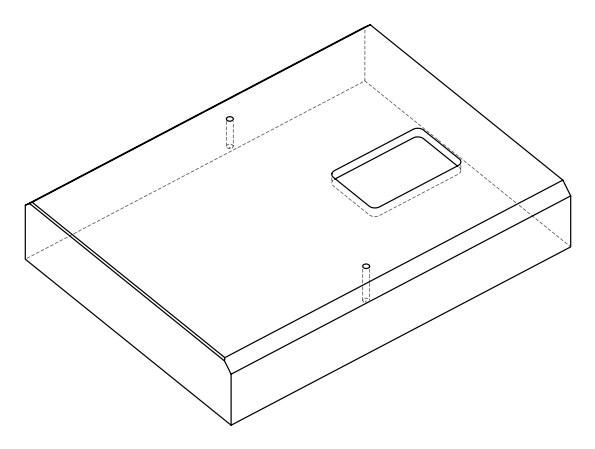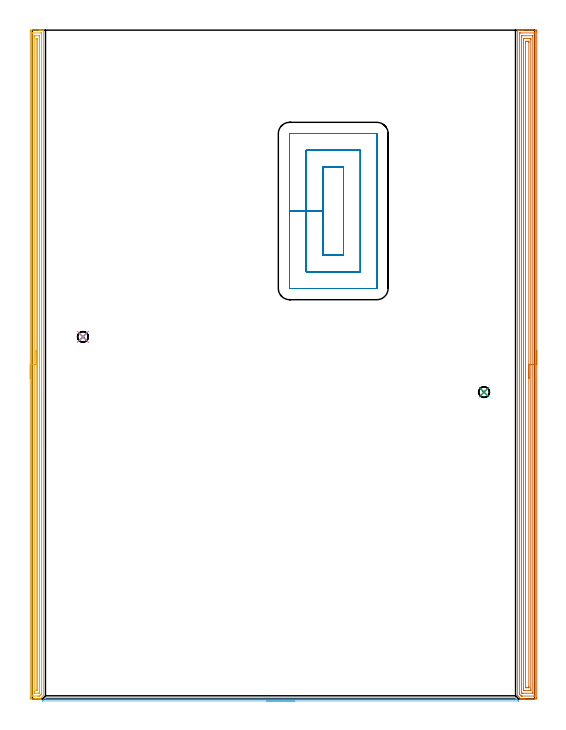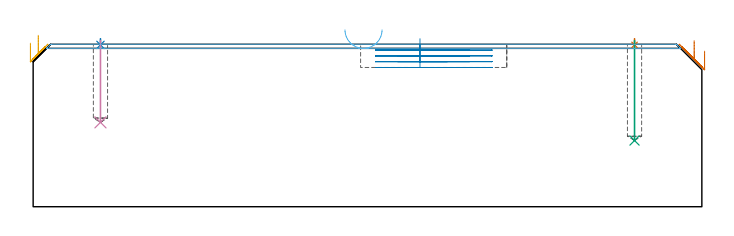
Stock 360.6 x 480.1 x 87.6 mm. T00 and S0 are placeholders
(PLAN: 8 operations, 3 tool changes, 45 min)
(1 SPOT_DRILL | STEP1POCKET | NXT0321_9005460120000 | 0.03 min | 0 mm3)
(2 SPOT_DRILL_1 | STEP1POCKET_1 | NXT0321_9005460120000 | 0.03 min | 0 mm3)
(3 DRILL_BLIND_HOLE_INTO_CENTER | STEP1POCKET | UGT0301_196 | 0.22 min | 2319 mm3)
(4 DRILL_BLIND_HOLE_INTO_CENTER_1 | STEP1POCKET_1 | UGT0301_196 | 0.18 min | 1868 mm3)
(5 AREA_MILL | FG_CHAMFER_SURFACE | UGT0205_001 | 15.54 min | 21215 mm3)
(6 AREA_MILL_1 | FG_CHAMFER_SURFACE_1 | UGT0205_001 | 2.87 min | 823 mm3)
(7 AREA_MILL_2 | FG_CHAMFER_SURFACE_2 | UGT0205_001 | 19.49 min | 45038 mm3)
(8 MILL_RECTANGULAR_POCKET | POCKET_RECTANGULAR_STRAIGHT | UGT0201_010 | Follow Part, ap 4, ae 75% | 6.64 min | 124728 mm3)
(TOOL NXT0321_9005460120000 | NC Spot Drill, 142deg, 12mm, Carbide, Uncoated | D12 PA142 FL30 Z2)
(TOOL UGT0301_196 | Twist Drill 7.7 mm | D7.7 PA118 FL73 Z2)
(TOOL UGT0205_001 | Chamfer Mill 20 x 3 x 45 deg. | D20 FL50 Z2)
(TOOL UGT0201_010 | End Mill 16 mm | D16 FL22 Z2)
(OP 1 SPOT_DRILL)
G17 G21 G94 G90
T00 M6
G54
G17 G0 G90 X324.3 Y220.2 S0 M3
G43 Z97.6 H0
G94 G81 G98 Z87.269 F250. R90.6
G80
M5
M2
(OP 2 SPOT_DRILL_1)
G17 G21 G94 G90
T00 M6
G54
G17 G0 G90 X36.3 Y259.9 S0 M3
G43 Z97.6 H0
G94 G81 G98 Z87.269 F250. R90.6
G80
M5
M2
(OP 3 DRILL_BLIND_HOLE_INTO_CENTER)
G17 G21 G94 G90
T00 M6
G54
G17 G0 G90 X324.3 Y220.2 S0 M3
G43 Z97.6 H0
G94 G81 G98 Z35.7 F250. R89.6
G80
M5
M2
(OP 4 DRILL_BLIND_HOLE_INTO_CENTER_1)
G17 G21 G94 G90
T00 M6
G54
G17 G0 G90 X36.3 Y259.9 S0 M3
G43 Z97.6 H0
G94 G81 G98 Z45.5 F250. R89.6
G80
M5
M2
(OP 5 AREA_MILL)
G17 G21 G94 G90
T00 M6
G54
G17 G0 G90 X-1.5 Y230.05 S1061 M3
G43 Z97.6 H0
Z88.2
G94 G1 Y230.088 Z87.328 F250.
Y230.202 Z86.464
Y230.391 Z85.612
Y230.653 Z84.78
Y230.987 Z83.974
Y231.39 Z83.2
Y231.859 Z82.464
Y232.39 Z81.772
Y232.979 Z81.129
Y233.622 Z80.54
Y234.314 Z80.008
Y235.05 Z79.54
Y235.824 Z79.137
Y236.63 Z78.803
Y237.462 Z78.541
Y238.314 Z78.352
Y239.178 Z78.238
Y240.05 Z78.2
Y479.481
X-1.494 Y480.038 Z78.203
X-1.492 Y480.09 Z78.206
X-1.434 Y480.1 Z78.263
X4.946 Z84.64
X5.483 Z85.18
X5.819 Z85.515
X6.356 Z86.052
X6.692 Z86.387
X7.643 Z87.342
X7.773 Y480.097 Z87.466
X7.898 Y480.09 Z87.588
X7.9 Y479.928 Z87.6
Y2.406
X7.899 Y2.206 Z87.585
X7.84 Y2.14 Z87.531
X7.671 Y1.97 Z87.369
X5.819 Y0.119 Z85.517
X5.709 Y0.01 Z85.405
X5.483 Y0. Z85.182
X4.746 Z84.445
X4.073 Z83.768
X2.864 Z82.561
X2.327 Z82.022
X1.722 Z81.418
X-1.092 Z78.605
X-1.165 Y0.002 Z78.531
X-1.493 Y0.01 Z78.204
X-1.497 Y0.28 Z78.201
X-1.499 Y0.619
X-1.5 Y0.961 Z78.2
Y240.05
X-0.086 Z79.614
X-0.085 Y477.695 Z79.615
X-0.083 Y478.035 Z79.617
X-0.081 Y478.077 Z79.619
X-0.08 Y478.09 Z79.62
X-0.053 Y478.092 Z79.647
X0.052 Y478.097 Z79.752
X0.185 Y478.1 Z79.885
X6.297 Z85.997
X6.441 Y478.097 Z86.141
X6.471 Y478.093 Z86.171
X6.479 Y478.09 Z86.179
X6.481 Y478.08 Z86.181
X6.484 Y478.046 Z86.184
X6.485 Y477.906 Z86.185
X6.486 Y477.695 Z86.186
X6.485 Y3.511 Z86.185
X6.484 Y3.299 Z86.184
X6.481 Y3.257 Z86.181
X6.479 Y3.241 Z86.179
X6.463 Y3.221 Z86.163
X6.4 Y3.152 Z86.1
X6.302 Y3.052 Z86.002
X6.18 Y2.93 Z85.88
X5.655 Y2.406 Z85.355
X5.291 Y2.053 Z84.991
X5.241 Y2.01 Z84.941
X5.144 Y2.007 Z84.844
X4.946 Y2.003 Z84.646
X4.469 Y2. Z84.169
X4.073 Z83.773
X0.581 Z80.281
X0.104 Z79.804
X-0.041 Y2.003 Z79.659
X-0.071 Y2.007 Z79.629
X-0.079 Y2.011 Z79.621
X-0.081 Y2.02 Z79.619
X-0.084 Y2.054 Z79.616
X-0.085 Y2.194 Z79.615
X-0.086 Y2.406 Z79.614
Y240.05
X1.328 Z81.028
Y475.143
X1.33 Y475.908 Z81.03
X1.332 Y476.032 Z81.032
X1.335 Y476.076 Z81.035
X1.341 Y476.091 Z81.041
X1.36 Y476.093 Z81.06
X1.454 Y476.096 Z81.154
X2.139 Y476.1 Z81.839
X2.327 Z82.027
X3.885 Z83.585
X4.759 Z84.459
X4.946 Y476.097 Z84.646
X5.009 Y476.094 Z84.709
X5.053 Y476.091 Z84.753
X5.065 Y476.034 Z84.765
X5.068 Y475.908 Z84.768
X5.07 Y475.781 Z84.77
X5.071 Y475.014 Z84.771
X5.072 Y474.886 Z84.772
X5.071 Y4.958 Z84.771
X5.069 Y4.575 Z84.769
X5.067 Y4.384 Z84.767
X5.064 Y4.293 Z84.764
X4.989 Y4.192 Z84.689
X4.969 Y4.169 Z84.669
X4.946 Y4.146 Z84.646
X4.852 Y4.058 Z84.552
X4.812 Y4.024 Z84.512
X4.774 Y4.01 Z84.474
X4.604 Y4.006 Z84.304
X4.26 Y4.001 Z83.96
X1.641 Y4. Z81.341
X1.454 Y4.003 Z81.154
X1.391 Y4.006 Z81.091
X1.347 Y4.01 Z81.047
X1.335 Y4.066 Z81.035
X1.332 Y4.192 Z81.032
X1.33 Y4.319 Z81.03
X1.329 Y5.086 Z81.029
X1.328 Y5.214 Z81.028
Y240.05
X2.743 Z82.443
Y473.695
X2.744 Y473.852 Z82.444
X2.746 Y473.976 Z82.446
X2.75 Y474.058 Z82.45
X2.753 Y474.09 Z82.453
X3.221 Y474.1 Z82.921
X3.619 Y474.09 Z83.319
X3.651 Y474.08 Z83.351
X3.654 Y474.05 Z83.354
X3.656 Y474.005 Z83.356
X3.657 Y473.961 Z83.357
Y473.653
Y6.405
X3.656 Y6.249 Z83.356
X3.654 Y6.124 Z83.354
X3.65 Y6.042 Z83.35
X3.647 Y6.01 Z83.347
X3.179 Y6. Z82.879
X2.781 Y6.01 Z82.481
X2.749 Y6.02 Z82.449
X2.746 Y6.05 Z82.446
X2.744 Y6.095 Z82.444
X2.743 Y6.139 Z82.443
Y6.447
Y240.05
Y240.922 Z82.481
Y241.787 Z82.595
Y242.638 Z82.783
Y243.47 Z83.046
Y244.276 Z83.38
Y245.05 Z83.782
Y245.786 Z84.251
Y246.478 Z84.782
Y247.121 Z85.372
Y247.711 Z86.015
Y248.242 Z86.707
Y248.71 Z87.443
Y249.113 Z88.216
Y249.447 Z89.022
Y249.709 Z89.854
Y249.898 Z90.706
Y250.012 Z91.571
Y250.05 Z92.443
G0 Z97.6
M5
M2
(OP 6 AREA_MILL_1)
G17 G21 G94 G90
T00 M6
G54
G17 G0 G90 X188.15 Y-1.5 S1061 M3
G43 Z97.6 H0
Z95.4
G94 G1 X188.112 Z94.528 F250.
X187.998 Z93.664
X187.809 Z92.812
X187.547 Z91.98
X187.213 Z91.174
X186.81 Z90.4
X186.342 Z89.664
X185.81 Z88.972
X185.221 Z88.329
X184.578 Z87.74
X183.886 Z87.209
X183.15 Z86.74
X182.376 Z86.337
X181.57 Z86.003
X180.738 Z85.741
X179.886 Z85.552
X179.022 Z85.438
X178.15 Z85.4
X7.347
X7.262 Y-1.496 Z85.403
X7.219 Y-1.491 Z85.404
X7.325 Y-1.374 Z85.525
X9.169 Y0.469 Z87.369
X9.334 Y0.632 Z87.529
X9.405 Y0.696 Z87.589
X9.616 Y0.7 Z87.6
X346.684
X346.895 Y0.696 Z87.589
X346.971 Y0.63 Z87.527
X347.131 Y0.469 Z87.369
X347.24 Y0.36 Z87.26
X347.567 Y0.033 Z86.933
X348.975 Y-1.374 Z85.525
X349.081 Y-1.491 Z85.404
X349.038 Y-1.496 Z85.403
X348.953 Y-1.5 Z85.4
X178.15
X177.278 Z85.438
X176.414 Z85.552
X175.562 Z85.741
X174.73 Z86.003
X173.924 Z86.337
X173.15 Z86.74
X172.414 Z87.209
X171.722 Z87.74
X171.079 Z88.329
X170.49 Z88.972
X169.958 Z89.664
X169.49 Z90.4
X169.087 Z91.174
X168.753 Z91.98
X168.491 Z92.812
X168.302 Z93.664
X168.188 Z94.528
X168.15 Z95.4
G0 Z97.6
M5
M2
(OP 7 AREA_MILL_2)
G17 G21 G94 G90
T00 M6
G54
G17 G0 G90 X362.1 Y250.05 S1061 M3
G43 Z97.6 H0
Z83.9
G94 G1 Y250.012 Z83.028 F250.
Y249.898 Z82.164
Y249.709 Z81.312
Y249.447 Z80.48
Y249.113 Z79.674
Y248.71 Z78.9
Y248.242 Z78.164
Y247.71 Z77.472
Y247.121 Z76.829
Y246.478 Z76.24
Y245.786 Z75.708
Y245.05 Z75.24
Y244.276 Z74.837
Y243.47 Z74.503
Y242.638 Z74.241
Y241.786 Z74.052
Y240.922 Z73.938
Y240.05 Z73.9
Y0.619
X362.097 Y0.327 Z73.902
X362.092 Y0.01 Z73.906
X361.771 Y0. Z74.227
X353.465 Z82.529
X352.917 Z83.08
X352.573 Z83.423
X352.024 Z83.972
X351.681 Z84.314
X350.858 Z85.141
X350.788 Z85.21
X350.61 Y0.001 Z85.388
X350.577 Y0.023 Z85.423
X350.278 Y0.321 Z85.72
X348.635 Y1.965 Z87.364
X348.492 Y2.11 Z87.506
X348.404 Y2.205 Z87.589
X348.4 Y2.405 Z87.6
Y479.928
X348.403 Y480.09 Z87.588
X348.458 Y480.093 Z87.534
X348.865 Y480.1 Z87.135
X349.209 Z86.791
X349.896 Z86.099
X351.132 Z84.865
X351.681 Z84.314
X352.299 Z83.697
X360.879 Z75.119
X361.496 Y480.097 Z74.501
X362.092 Y480.093 Z73.906
X362.093 Y480.079 Z73.904
X362.098 Y479.481 Z73.902
X362.1 Y478.877 Z73.9
Y240.05
X360.686 Z75.314
X360.685 Y2.324 Z75.315
X360.684 Y2.242 Z75.316
X360.679 Y2.079 Z75.321
X360.673 Y2.009 Z75.327
X360.654 Y2.006 Z75.346
X360.604 Y2.004 Z75.396
X360.116 Y2. Z75.884
X351.681 Y2.001 Z84.319
X351.19 Y2.004 Z84.81
X351.093 Y2.01 Z84.907
X351.031 Y2.031 Z84.969
X350.935 Y2.122 Z85.065
X350.788 Y2.263 Z85.212
X350.645 Y2.406 Z85.355
X349.896 Y3.162 Z86.104
X349.83 Y3.232 Z86.17
X349.821 Y3.299 Z86.179
X349.818 Y3.377 Z86.182
X349.814 Y4.192 Z86.186
Y4.274
X349.815 Y477.776 Z86.185
X349.816 Y477.858 Z86.184
X349.821 Y478.021 Z86.179
X349.827 Y478.091 Z86.173
X349.846 Y478.093 Z86.154
X349.896 Y478.096 Z86.104
X350.384 Y478.1 Z85.616
X360.199 Z75.801
X360.604 Y478.096 Z75.396
X360.661 Y478.093 Z75.339
X360.673 Y478.091 Z75.327
X360.679 Y478.048 Z75.321
X360.682 Y477.94 Z75.318
X360.685 Y477.776 Z75.315
X360.686 Y477.694 Z75.314
Y240.05
X359.272 Z76.728
X359.271 Y4.633 Z76.729
X359.269 Y4.192 Z76.731
X359.267 Y4.08 Z76.733
X359.265 Y4.027 Z76.735
X359.255 Y4.01 Z76.745
X359.203 Y4.007 Z76.797
X359.01 Y4.001 Z76.99
X352.573 Y4. Z83.427
X351.871 Y4.002 Z84.129
X351.681 Y4.008 Z84.319
X351.496 Y4.015 Z84.504
X351.311 Y4.192 Z84.689
X351.258 Y4.253 Z84.742
X351.235 Y4.282 Z84.765
X351.234 Y4.306 Z84.766
X351.231 Y4.419 Z84.769
X351.229 Y4.645 Z84.771
Y475.467
X351.231 Y475.908 Z84.769
X351.233 Y476.02 Z84.767
X351.235 Y476.073 Z84.765
X351.245 Y476.09 Z84.755
X351.297 Y476.093 Z84.703
X351.49 Y476.099 Z84.51
X359.011 Z76.989
X359.139 Y476.097 Z76.861
X359.241 Y476.092 Z76.759
X359.266 Y476.089 Z76.734
X359.268 Y476.083 Z76.732
X359.269 Y476.058 Z76.731
X359.271 Y475.908 Z76.729
X359.272 Y240.05 Z76.728
X357.857 Z78.143
Y6.873
X357.851 Y6.055 Z78.149
X357.846 Y6.01 Z78.154
X357.797 Y6.005 Z78.203
X357.688 Y6.002 Z78.312
X357.47 Y6. Z78.53
X357.035 Z78.965
X353.465 Z82.535
X353.02 Z82.98
X352.808 Y6.002 Z83.192
X352.703 Y6.005 Z83.297
X352.655 Y6.01 Z83.345
X352.65 Y6.043 Z83.35
X352.643 Y6.803 Z83.357
Y6.873
Y473.227
X352.649 Y474.045 Z83.351
X352.654 Y474.09 Z83.346
X352.703 Y474.094 Z83.297
X352.812 Y474.098 Z83.188
X353.03 Y474.1 Z82.97
X353.465 Z82.535
X357.035 Z78.965
X357.48 Z78.52
X357.692 Y474.098 Z78.308
X357.797 Y474.095 Z78.203
X357.845 Y474.09 Z78.155
X357.85 Y474.057 Z78.15
X357.857 Y473.298 Z78.143
Y473.227
Y240.05
X356.443 Z79.557
Y8.659
X356.442 Y8.359 Z79.558
X356.438 Y8.058 Z79.562
X356.436 Y8.022 Z79.564
X356.427 Y8.01 Z79.573
X356.389 Y8.006 Z79.611
X356.307 Y8.003 Z79.693
X356.142 Y8.001 Z79.858
X355.909 Y8. Z80.092
X355.016 Z80.984
X354.358 Y8.002 Z81.642
X354.12 Y8.004 Z81.88
X354.071 Y8.01 Z81.929
X354.064 Y8.023 Z81.936
X354.061 Y8.063 Z81.939
X354.058 Y8.659 Z81.942
X354.057 Y8.96 Z81.943
Y471.441
X354.058 Y471.741 Z81.942
X354.062 Y472.042 Z81.938
X354.064 Y472.078 Z81.936
X354.073 Y472.09 Z81.927
X354.111 Y472.094 Z81.889
X354.193 Y472.097 Z81.807
X354.358 Y472.099 Z81.642
X354.592 Y472.1 Z81.408
X355.484 Z80.516
X356.142 Y472.098 Z79.858
X356.38 Y472.096 Z79.62
X356.428 Y472.09 Z79.572
X356.436 Y472.077 Z79.564
X356.439 Y472.037 Z79.561
X356.442 Y471.441 Z79.558
X356.443 Y471.14 Z79.557
Y240.05
Y239.178 Z79.595
Y238.314 Z79.709
Y237.462 Z79.898
Y236.63 Z80.16
Y235.824 Z80.494
Y235.05 Z80.897
Y234.314 Z81.365
Y233.622 Z81.896
Y232.979 Z82.486
Y232.39 Z83.129
Y231.858 Z83.821
Y231.39 Z84.557
Y230.987 Z85.331
Y230.653 Z86.137
Y230.391 Z86.969
Y230.202 Z87.82
Y230.088 Z88.685
Y230.05 Z89.557
G0 Z97.6
M5
M2
(OP 8 MILL_RECTANGULAR_POCKET)
G17 G21 G94 G90
T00 M6
G54
G17 G0 G90 X208.6 Y373.109 S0 M3
G43 Z97.6 H0
Z90.6
G94 G1 Y350.25 Z84.475 F250.
Y318.6 F500.
X223.4
Y381.9
X208.6
Y350.25
X196.6
Y306.6
X235.4
Y393.9
X196.6
Y350.25
X184.6
Y294.7
X184.605 Y294.645
X184.645 Y294.605
X184.7 Y294.6
X247.3
X247.355 Y294.605
X247.395 Y294.645
X247.4 Y294.7
Y405.8
X247.395 Y405.855
X247.355 Y405.895
X247.3 Y405.9
X184.7
X184.645 Y405.895
X184.605 Y405.855
X184.6 Y405.8
Y350.25
Y349.25
G0 X208.6 Y373.109 Z87.475
G1 Y350.25 Z81.35 F250.
Y318.6 F500.
X223.4
Y381.9
X208.6
Y350.25
X196.6
Y306.6
X235.4
Y393.9
X196.6
Y350.25
X184.6
Y294.7
X184.605 Y294.645
X184.645 Y294.605
X184.7 Y294.6
X247.3
X247.355 Y294.605
X247.395 Y294.645
X247.4 Y294.7
Y405.8
X247.395 Y405.855
X247.355 Y405.895
X247.3 Y405.9
X184.7
X184.645 Y405.895
X184.605 Y405.855
X184.6 Y405.8
Y350.25
Y349.25
G0 X208.6 Y373.109 Z84.35
G1 Y350.25 Z78.225 F250.
Y318.6 F500.
X223.4
Y381.9
X208.6
Y350.25
X196.6
Y306.6
X235.4
Y393.9
X196.6
Y350.25
X184.6
Y294.7
X184.605 Y294.645
X184.645 Y294.605
X184.7 Y294.6
X247.3
X247.355 Y294.605
X247.395 Y294.645
X247.4 Y294.7
Y405.8
X247.395 Y405.855
X247.355 Y405.895
X247.3 Y405.9
X184.7
X184.645 Y405.895
X184.605 Y405.855
X184.6 Y405.8
Y350.25
Y349.25
G0 X208.6 Y373.109 Z81.225
G1 Y350.25 Z75.1 F250.
Y318.6 F500.
X223.4
Y381.9
X208.6
Y350.25
X196.6
Y306.6
X235.4
Y393.9
X196.6
Y350.25
X184.6
Y294.7
X184.605 Y294.645
X184.645 Y294.605
X184.7 Y294.6
X247.3
X247.355 Y294.605
X247.395 Y294.645
X247.4 Y294.7
Y405.8
X247.395 Y405.855
X247.355 Y405.895
X247.3 Y405.9
X184.7
X184.645 Y405.895
X184.605 Y405.855
X184.6 Y405.8
Y350.25
Y349.25
G0 Z97.6
M5
M2
